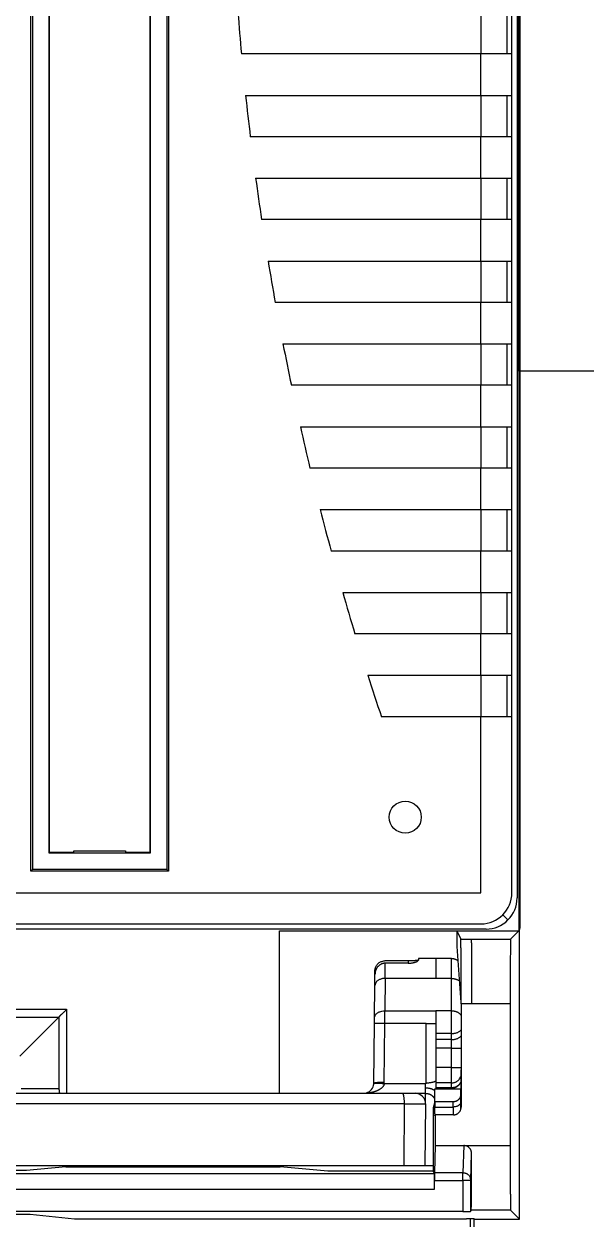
# Model space of a CAD drawing. Header units: inches. Extents: x -4 to 280, y -9 to 35.
# Drawn here: x 52.122 to 53.208, y 12.288 to 14.596 of the extents above; entities that cross this region are included whole.
import ezdxf

# ---------------------------------------------------------------- set-up
doc = ezdxf.new("R2010")
doc.units = ezdxf.units.IN
doc.header["$LTSCALE"] = 0.5
doc.header["$MEASUREMENT"] = 0
doc.set_wipeout_variables(frame=1)
doc.linetypes.add('DOT', pattern=[0.25, 0, -0.25])
for name, color, linetype in [('1', 7, 'Continuous'), ('204', 7, 'Continuous'), ('214', 7, 'Continuous'), ('IOBASE', 177, 'Continuous')]:
    doc.layers.add(name, color=color, linetype=linetype)

# ---------------------------------------------------------------- blocks, each defined once
blk = doc.blocks.new('UK END_STOP')
at = {"layer": '1', "color": 7}
for p, q in [((0, 1.0909), (0.3728, 1.0909)), ((0, -1.0909), (0, 1.0909)), ((0.3728, 1.0909), (0.3728, -1.0909)), ((0.3728, 0.4179), (0, 0.4179)), ((0.104, 0.2904), (0, 0.2631)), ((0.3728, 0.2904), (0.104, 0.2904)), ((0.0392, 0.1389), (0.0392, 0.2354)), ((0.3335, 0.2354), (0.3335, 0.1389)), ((0.0392, 0.155), (0, 0.155)), ((0.0392, 0.1389), (0.3335, 0.1389)), ((0.3335, 0.155), (0.3728, 0.155)), ((0.104, 0.1138), (0.2688, 0.1138)), ((0.104, -0.051), (0.104, 0.1138)), ((0.2688, 0.1138), (0.2688, -0.051)), ((0.2688, -0.051), (0.104, -0.051)), ((0.0392, -0.0922), (0, -0.0922)), ((0.3335, -0.0761), (0.0392, -0.0761)), ((0.0392, -0.1726), (0.0392, -0.0761)), ((0.3335, -0.0761), (0.3335, -0.1726)), ((0.3335, -0.0922), (0.3728, -0.0922)), ((0.3728, -0.2003), (0.2688, -0.2276)), ((0.2688, -0.2276), (0, -0.2276)), ((0.3728, -0.3551), (0, -0.3551)), ((0.3728, -1.0909), (0, -1.0909))]:
    blk.add_line(p, q, dxfattribs=at)
at = {"layer": '1', "color": 7, "linetype": 'DOT'}
blk.add_point((0, 0.7142), dxfattribs=at)
blk = doc.blocks.new('IC200CHS022')
at = {"layer": '204', "color": 40, "linetype": 'Continuous'}
for p, q in [((6.6196, 7.1448), (6.6196, 3.3244)), ((6.5996, 7.1248), (6.5996, 3.3444)), ((6.1971, 7.0374), (6.1971, 3.5024)), ((6.4971, 3.4424), (6.4971, 7.0374)), ((6.1163, 3.3444), (6.1163, 5.1387)), ((6.0963, 3.3244), (6.0963, 5.0763)), ((6.1971, 3.4899), (6.1971, 3.5024)), ((6.1971, 3.5024), (6.2071, 3.5024)), ((6.1971, 3.4774), (6.1971, 3.4899)), ((6.2071, 3.4899), (6.1971, 3.4899)), ((6.2071, 3.5024), (6.2071, 3.4774)), ((6.1971, 3.4774), (6.1971, 3.4424)), ((6.2071, 3.4774), (6.1971, 3.4774)), ((6.1971, 3.4424), (6.4971, 3.4424)), ((6.6196, 3.3244), (6.0963, 3.3244)), ((6.5996, 3.3444), (6.1163, 3.3444)), ((6.867, 2.7193), (6.832, 2.7193)), ((6.8853, 2.5328), (4.4765, 2.5328)), ((6.9014, 2.5353), (6.9003, 2.533)), ((6.9073, 2.4959), (6.9073, 2.5183))]:
    blk.add_line(p, q, dxfattribs=at)
at = {"layer": '204', "color": 150, "linetype": 'Continuous'}
for p, q in [((6.5985, 7.1237), (6.5985, 3.3455)), ((6.9959, 3.0803), (6.9959, 5.8476)), ((6.1173, 3.3455), (6.1173, 5.1334)), ((6.2346, 4.7774), (6.2346, 4.8024)), ((6.2346, 4.8024), (6.2596, 4.8024)), ((6.2596, 4.8024), (6.2596, 4.7774)), ((6.3346, 4.7774), (6.3346, 4.8024)), ((6.3346, 4.8024), (6.3596, 4.8024)), ((6.3596, 4.8024), (6.3596, 4.7774)), ((6.4346, 4.7774), (6.4346, 4.8024)), ((6.4346, 4.8024), (6.4596, 4.8024)), ((6.4596, 4.8024), (6.4596, 4.7774)), ((6.2596, 4.7774), (6.2346, 4.7774)), ((6.3596, 4.7774), (6.3346, 4.7774)), ((6.4596, 4.7774), (6.4346, 4.7774)), ((6.2346, 4.6774), (6.2346, 4.7024)), ((6.2346, 4.7024), (6.2596, 4.7024)), ((6.2596, 4.7024), (6.2596, 4.6774)), ((6.3346, 4.6774), (6.3346, 4.7024)), ((6.3346, 4.7024), (6.3596, 4.7024)), ((6.3596, 4.7024), (6.3596, 4.6774)), ((6.4346, 4.6774), (6.4346, 4.7024)), ((6.4346, 4.7024), (6.4596, 4.7024)), ((6.4596, 4.7024), (6.4596, 4.6774)), ((6.2596, 4.6774), (6.2346, 4.6774)), ((6.3596, 4.6774), (6.3346, 4.6774)), ((6.4596, 4.6774), (6.4346, 4.6774)), ((6.2346, 4.5774), (6.2346, 4.6024)), ((6.2346, 4.6024), (6.2596, 4.6024)), ((6.2596, 4.6024), (6.2596, 4.5774)), ((6.3346, 4.5774), (6.3346, 4.6024)), ((6.3346, 4.6024), (6.3596, 4.6024)), ((6.3596, 4.6024), (6.3596, 4.5774)), ((6.4346, 4.5774), (6.4346, 4.6024)), ((6.4346, 4.6024), (6.4596, 4.6024)), ((6.4596, 4.6024), (6.4596, 4.5774)), ((6.2596, 4.5774), (6.2346, 4.5774)), ((6.3596, 4.5774), (6.3346, 4.5774)), ((6.4596, 4.5774), (6.4346, 4.5774)), ((6.2346, 4.4774), (6.2346, 4.5024)), ((6.2346, 4.5024), (6.2596, 4.5024)), ((6.2596, 4.5024), (6.2596, 4.4774)), ((6.3346, 4.4774), (6.3346, 4.5024)), ((6.3346, 4.5024), (6.3596, 4.5024)), ((6.3596, 4.5024), (6.3596, 4.4774)), ((6.4346, 4.4774), (6.4346, 4.5024)), ((6.4346, 4.5024), (6.4596, 4.5024)), ((6.4596, 4.5024), (6.4596, 4.4774)), ((6.2596, 4.4774), (6.2346, 4.4774)), ((6.3596, 4.4774), (6.3346, 4.4774)), ((6.4596, 4.4774), (6.4346, 4.4774)), ((6.2346, 4.3774), (6.2346, 4.4024)), ((6.2346, 4.4024), (6.2596, 4.4024)), ((6.2596, 4.4024), (6.2596, 4.3774)), ((6.3346, 4.3774), (6.3346, 4.4024)), ((6.3346, 4.4024), (6.3596, 4.4024)), ((6.3596, 4.4024), (6.3596, 4.3774)), ((6.4346, 4.3774), (6.4346, 4.4024)), ((6.4346, 4.4024), (6.4596, 4.4024)), ((6.4596, 4.4024), (6.4596, 4.3774)), ((6.2596, 4.3774), (6.2346, 4.3774)), ((6.3596, 4.3774), (6.3346, 4.3774)), ((6.4596, 4.3774), (6.4346, 4.3774)), ((6.2346, 4.2774), (6.2346, 4.3024)), ((6.2346, 4.3024), (6.2596, 4.3024)), ((6.2596, 4.3024), (6.2596, 4.2774)), ((6.3346, 4.2774), (6.3346, 4.3024)), ((6.3346, 4.3024), (6.3596, 4.3024)), ((6.3596, 4.3024), (6.3596, 4.2774)), ((6.4346, 4.2774), (6.4346, 4.3024)), ((6.4346, 4.3024), (6.4596, 4.3024)), ((6.4596, 4.3024), (6.4596, 4.2774)), ((6.2596, 4.2774), (6.2346, 4.2774)), ((6.3596, 4.2774), (6.3346, 4.2774)), ((6.4596, 4.2774), (6.4346, 4.2774)), ((6.2346, 4.1774), (6.2346, 4.2024)), ((6.2346, 4.2024), (6.2596, 4.2024)), ((6.2596, 4.2024), (6.2596, 4.1774)), ((6.3346, 4.1774), (6.3346, 4.2024)), ((6.3346, 4.2024), (6.3596, 4.2024)), ((6.3596, 4.2024), (6.3596, 4.1774)), ((6.4346, 4.1774), (6.4346, 4.2024)), ((6.4346, 4.2024), (6.4596, 4.2024)), ((6.4596, 4.2024), (6.4596, 4.1774)), ((6.2596, 4.1774), (6.2346, 4.1774)), ((6.3596, 4.1774), (6.3346, 4.1774)), ((6.4596, 4.1774), (6.4346, 4.1774)), ((6.2346, 4.0774), (6.2346, 4.1024)), ((6.2346, 4.1024), (6.2596, 4.1024)), ((6.2596, 4.1024), (6.2596, 4.0774)), ((6.3346, 4.0774), (6.3346, 4.1024)), ((6.3346, 4.1024), (6.3596, 4.1024)), ((6.3596, 4.1024), (6.3596, 4.0774)), ((6.4346, 4.0774), (6.4346, 4.1024)), ((6.4346, 4.1024), (6.4596, 4.1024)), ((6.4596, 4.1024), (6.4596, 4.0774)), ((6.2596, 4.0774), (6.2346, 4.0774)), ((6.3596, 4.0774), (6.3346, 4.0774)), ((6.4596, 4.0774), (6.4346, 4.0774)), ((6.2346, 3.9774), (6.2346, 4.0024)), ((6.2346, 4.0024), (6.2596, 4.0024)), ((6.2596, 4.0024), (6.2596, 3.9774)), ((6.3346, 3.9774), (6.3346, 4.0024)), ((6.3346, 4.0024), (6.3596, 4.0024)), ((6.3596, 4.0024), (6.3596, 3.9774)), ((6.4346, 3.9774), (6.4346, 4.0024)), ((6.4346, 4.0024), (6.4596, 4.0024)), ((6.4596, 4.0024), (6.4596, 3.9774)), ((6.2596, 3.9774), (6.2346, 3.9774)), ((6.3596, 3.9774), (6.3346, 3.9774)), ((6.4596, 3.9774), (6.4346, 3.9774)), ((6.2346, 3.8774), (6.2346, 3.9024)), ((6.2346, 3.9024), (6.2596, 3.9024)), ((6.2596, 3.9024), (6.2596, 3.8774)), ((6.3346, 3.8774), (6.3346, 3.9024)), ((6.3346, 3.9024), (6.3596, 3.9024)), ((6.3596, 3.9024), (6.3596, 3.8774)), ((6.4346, 3.8774), (6.4346, 3.9024)), ((6.4346, 3.9024), (6.4596, 3.9024)), ((6.4596, 3.9024), (6.4596, 3.8774)), ((6.2596, 3.8774), (6.2346, 3.8774)), ((6.3596, 3.8774), (6.3346, 3.8774)), ((6.4596, 3.8774), (6.4346, 3.8774)), ((6.2346, 3.7774), (6.2346, 3.8024)), ((6.2346, 3.8024), (6.2596, 3.8024)), ((6.2596, 3.8024), (6.2596, 3.7774)), ((6.3346, 3.7774), (6.3346, 3.8024)), ((6.3346, 3.8024), (6.3596, 3.8024)), ((6.3596, 3.8024), (6.3596, 3.7774)), ((6.4346, 3.7774), (6.4346, 3.8024)), ((6.4346, 3.8024), (6.4596, 3.8024)), ((6.4596, 3.8024), (6.4596, 3.7774)), ((6.2596, 3.7774), (6.2346, 3.7774)), ((6.3596, 3.7774), (6.3346, 3.7774)), ((6.4596, 3.7774), (6.4346, 3.7774)), ((6.2346, 3.6774), (6.2346, 3.7024)), ((6.2346, 3.7024), (6.2596, 3.7024)), ((6.2596, 3.7024), (6.2596, 3.6774)), ((6.3346, 3.6774), (6.3346, 3.7024)), ((6.3346, 3.7024), (6.3596, 3.7024)), ((6.3596, 3.7024), (6.3596, 3.6774)), ((6.4346, 3.6774), (6.4346, 3.7024)), ((6.4346, 3.7024), (6.4596, 3.7024)), ((6.4596, 3.7024), (6.4596, 3.6774)), ((6.2596, 3.6774), (6.2346, 3.6774)), ((6.3596, 3.6774), (6.3346, 3.6774)), ((6.4596, 3.6774), (6.4346, 3.6774)), ((6.2346, 3.5774), (6.2346, 3.6024)), ((6.2346, 3.6024), (6.2596, 3.6024)), ((6.2596, 3.6024), (6.2596, 3.5774)), ((6.3346, 3.5774), (6.3346, 3.6024)), ((6.3346, 3.6024), (6.3596, 3.6024)), ((6.3596, 3.6024), (6.3596, 3.5774)), ((6.4346, 3.5774), (6.4346, 3.6024)), ((6.4346, 3.6024), (6.4596, 3.6024)), ((6.4596, 3.6024), (6.4596, 3.5774)), ((6.2596, 3.5774), (6.2346, 3.5774)), ((6.3596, 3.5774), (6.3346, 3.5774)), ((6.4596, 3.5774), (6.4346, 3.5774)), ((6.2346, 3.4774), (6.2346, 3.5024)), ((6.2346, 3.5024), (6.2596, 3.5024)), ((6.2596, 3.5024), (6.2596, 3.4774)), ((6.3346, 3.4774), (6.3346, 3.5024)), ((6.3346, 3.5024), (6.3596, 3.5024)), ((6.3596, 3.5024), (6.3596, 3.4774)), ((6.4346, 3.4774), (6.4346, 3.5024)), ((6.4346, 3.5024), (6.4596, 3.5024)), ((6.4596, 3.5024), (6.4596, 3.4774)), ((6.2596, 3.4774), (6.2346, 3.4774)), ((6.3596, 3.4774), (6.3346, 3.4774)), ((6.4596, 3.4774), (6.4346, 3.4774)), ((6.5985, 3.3455), (6.1173, 3.3455)), ((6.8935, 3.0744), (6.9935, 3.0744)), ((6.9935, 3.0744), (6.9775, 3.0585)), ((6.995, 3.0793), (6.9959, 3.0803)), ((6.9014, 3.0585), (6.9775, 3.0585)), ((6.9949, 2.5179), (6.9949, 3.0593)), ((6.7353, 3.0171), (6.7795, 3.0171)), ((6.7794, 3.0121), (6.7353, 3.0121)), ((6.7795, 3.0171), (6.7794, 3.0121)), ((6.7995, 3.0209), (6.7995, 3.0182)), ((6.8333, 3.0209), (6.7995, 3.0209)), ((6.7153, 2.9906), (6.7153, 2.9972)), ((6.8333, 2.9827), (6.7351, 2.9827)), ((6.9765, 2.9335), (6.902, 2.9335)), ((6.9765, 2.9335), (6.9765, 2.6602)), ((5.2422, 2.9231), (6.1196, 2.9231)), ((6.1196, 2.9231), (6.1196, 2.7609)), ((6.7345, 2.9202), (6.8333, 2.9202)), ((5.2571, 2.9081), (6.1047, 2.9081)), ((6.1047, 2.9081), (6.1047, 2.7693)), ((6.8143, 2.8959), (6.7344, 2.8959)), ((6.8143, 2.8959), (6.8333, 2.8959)), ((6.8143, 2.7802), (6.8143, 2.8959)), ((6.8333, 2.8959), (6.8333, 2.7864)), ((6.8131, 2.7609), (6.8133, 2.771)), ((6.8133, 2.771), (6.8133, 2.7792)), ((6.8333, 2.7864), (6.8333, 2.7692)), ((6.7931, 2.7609), (6.8133, 2.7609)), ((6.8131, 2.7407), (6.8133, 2.7609)), ((6.7721, 2.6209), (6.7723, 2.7407)), ((6.8131, 2.7407), (6.812, 2.6209)), ((6.882, 2.7343), (6.8814, 2.7325)), ((6.887, 2.6602), (6.8853, 2.6076)), ((6.887, 2.6602), (6.9765, 2.6602)), ((6.9003, 2.5927), (6.9019, 2.645)), ((6.7721, 2.6209), (4.5868, 2.6209)), ((6.042, 2.6116), (5.3198, 2.6116)), ((6.1178, 2.6192), (6.042, 2.6116)), ((6.1178, 2.6192), (6.5322, 2.6192)), ((6.6242, 2.6108), (6.5322, 2.6192)), ((6.812, 2.6209), (6.7721, 2.6209)), ((6.8279, 2.6208), (6.812, 2.6209)), ((6.8303, 2.6076), (6.8301, 2.5927)), ((6.8301, 2.5927), (6.8853, 2.5927)), ((6.8853, 2.6076), (6.8303, 2.6076)), ((6.8853, 2.5927), (6.8853, 2.6076)), ((6.8853, 2.5927), (6.8853, 2.5328)), ((6.9003, 2.5927), (6.8853, 2.5927)), ((6.9003, 2.533), (6.9003, 2.5927))]:
    blk.add_line(p, q, dxfattribs=at)
at = {"layer": '204', "color": 30, "linetype": 'Continuous'}
for p, q in [((6.9935, 5.8525), (6.9935, 3.0744)), ((6.1163, 3.3444), (6.1173, 3.3455)), ((6.5985, 3.3455), (6.5996, 3.3444)), ((6.5308, 2.7609), (6.5308, 3.0744)), ((6.1047, 2.9081), (6.0293, 2.8328)), ((6.8133, 2.7792), (6.7333, 2.7792)), ((6.1047, 2.7693), (6.032, 2.7693)), ((6.8312, 2.7692), (6.8305, 2.767)), ((6.8305, 2.767), (6.8305, 2.742)), ((6.8312, 2.7442), (6.8312, 2.7692)), ((6.8312, 2.7692), (6.8812, 2.7692)), ((6.8305, 2.742), (6.8279, 2.7328)), ((6.832, 2.7193), (6.8314, 2.7175)), ((6.832, 2.7193), (6.832, 2.6602)), ((6.832, 2.6602), (6.8303, 2.6076)), ((6.832, 2.6602), (6.887, 2.6602)), ((6.8301, 2.6061), (6.8279, 2.6106)), ((4.5317, 2.6061), (6.8301, 2.6061)), ((6.8301, 2.5927), (6.8301, 2.6061)), ((6.8302, 2.5758), (6.8301, 2.5927)), ((4.5316, 2.5758), (6.8302, 2.5758)), ((6.1349, 2.5186), (6.8921, 2.5186))]:
    blk.add_line(p, q, dxfattribs=at)
at = {"layer": '204', "color": 1, "linetype": 'Continuous'}
for p, q in [((6.5308, 3.0744), (6.8735, 3.0744)), ((6.8735, 3.0744), (6.8935, 3.0744)), ((6.8735, 3.0744), (6.8814, 3.0585)), ((6.8735, 3.0744), (6.8735, 3.0444)), ((6.8814, 3.0585), (6.9014, 3.0585)), ((6.8735, 3.0444), (6.8816, 2.9362)), ((6.7351, 2.9827), (6.7353, 3.0121)), ((6.8333, 3.0209), (6.8333, 2.9827)), ((6.8633, 3.0209), (6.8333, 3.0209)), ((6.8633, 2.9827), (6.8633, 3.0209)), ((6.7151, 2.969), (6.7153, 2.9906)), ((6.7351, 2.9827), (6.7345, 2.9202)), ((6.8633, 2.9827), (6.8333, 2.9827)), ((6.8633, 2.9202), (6.8633, 2.9827)), ((6.7145, 2.9065), (6.7151, 2.969)), ((6.8816, 2.9362), (6.8816, 2.9335)), ((6.902, 2.9335), (6.882, 2.9335)), ((6.882, 2.9335), (6.882, 2.7343)), ((6.7344, 2.8959), (6.7345, 2.9202)), ((6.8633, 2.9202), (6.8333, 2.9202)), ((6.8333, 2.9202), (6.8333, 2.8959)), ((6.8633, 2.8763), (6.8633, 2.9202)), ((6.7134, 2.7807), (6.7144, 2.8959)), ((6.7144, 2.8959), (6.7145, 2.9065)), ((6.7344, 2.8959), (6.7144, 2.8959)), ((6.7334, 2.7823), (6.7344, 2.8959)), ((6.8633, 2.8763), (6.8333, 2.8763)), ((6.8633, 2.8647), (6.8333, 2.8647)), ((6.8633, 2.8647), (6.8633, 2.8763)), ((6.8633, 2.8479), (6.8633, 2.8647)), ((6.8633, 2.8479), (6.8333, 2.8479)), ((6.8633, 2.8109), (6.8633, 2.8479)), ((6.8633, 2.8479), (6.8816, 2.8479)), ((6.8633, 2.8109), (6.8333, 2.8109)), ((6.8633, 2.781), (6.8633, 2.8109)), ((6.8633, 2.8109), (6.8816, 2.8109)), ((6.8816, 2.8062), (6.8812, 2.7848)), ((6.8633, 2.781), (6.8333, 2.781)), ((6.8633, 2.7715), (6.8333, 2.7715)), ((6.8333, 2.7709), (6.8633, 2.7709)), ((6.8633, 2.7715), (6.8633, 2.781)), ((6.8633, 2.7709), (6.8633, 2.7715)), ((6.8812, 2.7848), (6.8812, 2.7692)), ((4.5903, 2.7609), (6.7687, 2.7609)), ((6.7687, 2.7609), (6.7931, 2.7609)), ((6.8812, 2.7592), (6.8812, 2.7692)), ((6.7723, 2.7407), (4.5866, 2.7407))]:
    blk.add_line(p, q, dxfattribs=at)
at = {"layer": '204', "color": 6, "linetype": 'Continuous'}
for p, q in [((5.313, 2.5272), (6.0488, 2.5272)), ((6.0488, 2.5272), (6.1349, 2.5186)), ((6.9071, 2.5185), (6.9076, 2.5179)), ((6.9076, 2.5179), (6.9949, 2.5179)), ((6.9775, 2.5353), (6.9949, 2.5179))]:
    blk.add_line(p, q, dxfattribs=at)
at = {"layer": '204', "color": 3, "linetype": 'Continuous'}
blk.add_line((6.9001, 2.4959), (6.9001, 2.5186), dxfattribs=at)
at = {"layer": '204', "color": 40, "linetype": 'Continuous'}
for points in [[(6.1163, 3.3444), (6.1161, 3.3443, 0.00895), (6.1158, 3.344, 0.000605), (6.1153, 3.3436, 0.001198), (6.1147, 3.343, 0.002977), (6.1139, 3.3423, 0.003471), (6.113, 3.3415, 0.003825), (6.1121, 3.3406, 0.004342), (6.1111, 3.3395, 0.005363), (6.11, 3.3384, 0.005253), (6.1089, 3.3373, 0.004453), (6.1078, 3.336, 0.002519), (6.1067, 3.3347, -0.00099), (6.1055, 3.3334, -0.000867), (6.1044, 3.3321, 0.00246), (6.1033, 3.3309, -0.006303), (6.1019, 3.3294, -0.017399), (6.0995, 3.3272, -0.008734), (6.0963, 3.3244, -0.00418)], [(6.5996, 3.3444), (6.5997, 3.3443, 0.00955), (6.6, 3.344, 0.000733), (6.6004, 3.3435, 0.001247), (6.601, 3.3428, 0.002999), (6.6017, 3.3421, 0.003483), (6.6025, 3.3412, 0.003833), (6.6035, 3.3402, 0.004347), (6.6045, 3.3392, 0.005365), (6.6056, 3.3382, 0.005253), (6.6068, 3.3371, 0.004452), (6.608, 3.336, 0.002517), (6.6093, 3.3349, -0.000994), (6.6106, 3.3337, -0.000869), (6.6119, 3.3325, 0.002461), (6.6131, 3.3315, -0.006309), (6.6146, 3.33, -0.017412), (6.6168, 3.3277, -0.008741), (6.6196, 3.3244, -0.004183)]]:
    blk.add_lwpolyline(points, format="xyb", dxfattribs=at)
at = {"layer": '204', "color": 150, "linetype": 'Continuous'}
for points in [[(6.9949, 3.0593), (6.9949, 3.0614, -0.000209), (6.9949, 3.0633, -0.000226), (6.9949, 3.0652, -0.000237), (6.9949, 3.067, -0.000247), (6.9949, 3.0688, -0.000258), (6.9949, 3.0704, -0.000263), (6.9949, 3.0719, -0.000321), (6.9949, 3.0734, -0.000451), (6.9949, 3.0747, -0.000429), (6.9949, 3.0758, -0.000158), (6.9949, 3.0768, -0.000795), (6.995, 3.0777, -0.002865), (6.995, 3.0786, -0.003685), (6.995, 3.0793, -0.003713)], [(6.9014, 3.0585), (6.9014, 3.0583, -0.0468), (6.9015, 3.0576, -0.00728), (6.9015, 3.0566, -0.002704), (6.9015, 3.0552, -0.001341), (6.9015, 3.0534, -0.000766), (6.9016, 3.0512, -0.000485), (6.9016, 3.0487, -0.000312), (6.9016, 3.0458, -0.000194), (6.9016, 3.0426, -0.000143), (6.9017, 3.039, -0.000134), (6.9017, 3.0351, -0.000133), (6.9017, 3.0309, -0.000144), (6.9017, 3.0264, -0.000148), (6.9017, 3.0215, -0.000153), (6.9018, 3.0165, -0.000132), (6.9018, 3.0111, -0.000089), (6.9018, 3.0055, -0.00005), (6.9018, 2.9997, -0.000007), (6.9018, 2.9937, 0.000009), (6.9018, 2.9875, 0.000006), (6.9019, 2.9809, 0.000018), (6.9019, 2.9747, 0.000055), (6.9019, 2.9689, -0.000083), (6.9019, 2.9613, -0.000256), (6.9019, 2.9493, -0.000128), (6.902, 2.9335, -0.00006)], [(6.9775, 3.0585), (6.9775, 3.0583, 0.089737), (6.9774, 3.0576, 0.014542), (6.9774, 3.0566, 0.005422), (6.9773, 3.0552, 0.002691), (6.9773, 3.0534, 0.001538), (6.9772, 3.0512, 0.000973), (6.9772, 3.0487, 0.000626), (6.9772, 3.0458, 0.000388), (6.9771, 3.0426, 0.000287), (6.9771, 3.039, 0.000268), (6.977, 3.0351, 0.000266), (6.977, 3.0309, 0.000289), (6.9769, 3.0264, 0.000296), (6.9769, 3.0215, 0.000306), (6.9769, 3.0165, 0.000263), (6.9768, 3.0111, 0.000177), (6.9768, 3.0055, 0.000099), (6.9768, 2.9997, 0.000014), (6.9767, 2.9937, -0.000019), (6.9767, 2.9875, -0.000011), (6.9766, 2.9809, -0.000035), (6.9766, 2.9747, -0.000111), (6.9766, 2.9689, 0.000167), (6.9765, 2.9613, 0.000516), (6.9765, 2.9493, 0.000257), (6.9765, 2.9335, 0.00012)], [(6.7794, 3.0121), (6.7815, 3.0122, 0.009183), (6.7835, 3.0123, 0.010193), (6.7854, 3.0125, 0.010466), (6.7873, 3.0128, 0.009974), (6.789, 3.0131, 0.00978), (6.7907, 3.0135, 0.00952), (6.7923, 3.0139, 0.010512), (6.7937, 3.0144, 0.012827), (6.795, 3.0149, 0.011796), (6.7961, 3.0153, 0.005688), (6.7971, 3.0158, 0.018262), (6.798, 3.0164, 0.052153), (6.7988, 3.0172, 0.049294), (6.7995, 3.0182, 0.035972)], [(6.7795, 3.0171), (6.7815, 3.0172, 0.002251), (6.7835, 3.0172, 0.00243), (6.7854, 3.0172, 0.002558), (6.7872, 3.0173, 0.002664), (6.789, 3.0174, 0.00278), (6.7906, 3.0175, 0.002837), (6.7921, 3.0176, 0.003467), (6.7936, 3.0177, 0.004869), (6.7949, 3.0178, 0.004626), (6.796, 3.018, 0.001695), (6.797, 3.0181, 0.008555), (6.7979, 3.0183, 0.030438), (6.7987, 3.0186, 0.036931), (6.7995, 3.019, 0.033742)], [(6.1047, 2.9081), (6.1049, 2.9083, 0.00324), (6.1052, 2.9086, 0.002239), (6.1055, 2.9091, 0.000456), (6.106, 2.9096, -0.001515), (6.1066, 2.9102, -0.002303), (6.1072, 2.9109, -0.002862), (6.1079, 2.9116, -0.003289), (6.1086, 2.9124, -0.003904), (6.1094, 2.9132, -0.004526), (6.1103, 2.914, -0.005589), (6.1112, 2.9148, -0.004584), (6.1121, 2.9156, -0.001114), (6.1131, 2.9165, -0.000736), (6.114, 2.9173, -0.003552), (6.1149, 2.9181, 0.005421), (6.116, 2.9191, 0.017158), (6.1176, 2.9208, 0.008576), (6.1196, 2.9231, 0.004018)], [(6.8143, 2.7802), (6.8142, 2.7802, 0.001417), (6.8141, 2.7801, 0.001445), (6.8141, 2.78, 0.001416), (6.814, 2.78, 0.001314), (6.8139, 2.7799, 0.001202), (6.8139, 2.7798, 0.001076), (6.8138, 2.7798, 0.001074), (6.8137, 2.7797, 0.001107), (6.8137, 2.7796, 0.000835), (6.8136, 2.7796, 0.000422), (6.8136, 2.7795, 0.000916), (6.8135, 2.7794, 0.001222), (6.8134, 2.7793, 0.000575), (6.8133, 2.7792, 0.000323)], [(6.8305, 2.766), (6.8295, 2.7667, 0.023664), (6.8284, 2.7674, 0.019845), (6.8272, 2.7681, 0.018656), (6.8258, 2.7687, 0.01937), (6.8243, 2.7692, 0.014095), (6.8229, 2.7697, 0.006339), (6.8215, 2.7701, 0.016187), (6.8197, 2.7704, 0.024376), (6.8169, 2.7707, 0.012065), (6.8133, 2.771, 0.006523)], [(6.8333, 2.7864), (6.8332, 2.7857, -0.069839), (6.833, 2.785, -0.075349), (6.8325, 2.7844, -0.065541), (6.8319, 2.7839, -0.048287), (6.8311, 2.7834, -0.033748), (6.8302, 2.783, -0.023738), (6.8291, 2.7826, -0.018606), (6.8278, 2.7823, -0.014987), (6.8264, 2.7819, -0.009331), (6.825, 2.7817, -0.004726), (6.8236, 2.7814, -0.007491), (6.8217, 2.7811, -0.006958), (6.8185, 2.7807, -0.002757), (6.8143, 2.7802, -0.00155)], [(6.1047, 2.7693), (6.1047, 2.7693, -0.072985), (6.1047, 2.7692, -0.020459), (6.1047, 2.7691, -0.007158), (6.1048, 2.7689, -0.002163), (6.1048, 2.7687, -0.000036), (6.1048, 2.7685, 0.002029), (6.1048, 2.7684, 0.003895), (6.1048, 2.7682, 0.005586), (6.1048, 2.7681, 0.005025), (6.1048, 2.768, -0.002299), (6.1048, 2.7679, -0.004016), (6.1049, 2.7677, -0.002471), (6.1049, 2.7676, -0.001092), (6.1049, 2.7674, 0.000581), (6.1049, 2.7673, 0.001288), (6.1049, 2.7672, 0.00111), (6.1049, 2.767, 0.000934), (6.105, 2.7669, 0.000706), (6.105, 2.7667, 0.000485), (6.105, 2.7666, 0.000221), (6.105, 2.7665, -0.000053), (6.105, 2.7663, -0.000391), (6.105, 2.7662, -0.000468), (6.105, 2.7661, -0.00034), (6.1051, 2.7659, -0.000088), (6.1051, 2.7658, 0.000352), (6.1051, 2.7656, 0.000522), (6.1051, 2.7655, 0.000445), (6.1051, 2.7654, 0.000331), (6.1051, 2.7652, 0.000149), (6.1052, 2.7651, 0.000014), (6.1052, 2.7649, -0.000103), (6.1052, 2.7648, -0.000118), (6.1052, 2.7647, -0.00004), (6.1052, 2.7645, 0.000026), (6.1052, 2.7644, 0.000096), (6.1053, 2.7642, 0.000131), (6.1053, 2.7641, 0.00014), (6.1053, 2.764, 0.000122), (6.1053, 2.7638, 0.000074), (6.1053, 2.7637, 0.000035), (6.1054, 2.7635, -0.000003), (6.1054, 2.7634, -0.000019), (6.1054, 2.7632, -0.000015), (6.1054, 2.7631, -0.00001), (6.1054, 2.7629, -0.000001), (6.1054, 2.7628, 0.000007), (6.1055, 2.7627, 0.000015), (6.1055, 2.7625, 0.00002), (6.1055, 2.7624, 0.00002), (6.1055, 2.7622, 0), (6.1055, 2.7621, -0.000045), (6.1055, 2.7619, -0.000042), (6.1056, 2.7618, -0.000002), (6.1056, 2.7617, -0.000102), (6.1056, 2.7615, -0.000208), (6.1056, 2.7612, -0.000104), (6.1057, 2.7609, -0.000053)], [(6.8133, 2.7609), (6.8145, 2.7608, -0.01205), (6.8156, 2.7607, -0.012716), (6.8168, 2.7605, -0.013022), (6.8179, 2.7603, -0.012923), (6.819, 2.76, -0.012942), (6.82, 2.7596, -0.012935), (6.821, 2.7593, -0.013112), (6.822, 2.7588, -0.013357), (6.823, 2.7583, -0.013113), (6.8239, 2.7578, -0.012376), (6.8247, 2.7572, -0.013578), (6.8256, 2.7566, -0.016062), (6.8263, 2.756, -0.012612), (6.8271, 2.7553, -0.005094), (6.8277, 2.7547, -0.017463), (6.8284, 2.7539, -0.029743), (6.8294, 2.7525, -0.014906), (6.8305, 2.7507, -0.008031)], [(6.8806, 2.755), (6.8802, 2.7539, -0.020872), (6.8797, 2.7528, -0.021401), (6.8792, 2.7517, -0.021205), (6.8785, 2.7507, -0.02069), (6.8778, 2.7497, -0.019697), (6.877, 2.7488, -0.018144), (6.8761, 2.748, -0.019675), (6.8752, 2.7472, -0.023428), (6.8741, 2.7465, -0.017857), (6.8731, 2.7459, -0.005703), (6.8722, 2.7454, -0.025565), (6.8709, 2.745, -0.047049), (6.8689, 2.7446, -0.023202), (6.8662, 2.7442, -0.011936)], [(6.8812, 2.7592), (6.8812, 2.7589, -0.004516), (6.8812, 2.7587, -0.004537), (6.8811, 2.7584, -0.004575), (6.8811, 2.7581, -0.004608), (6.8811, 2.7579, -0.004453), (6.8811, 2.7576, -0.004148), (6.881, 2.7573, -0.004526), (6.881, 2.7571, -0.005313), (6.881, 2.7568, -0.004051), (6.8809, 2.7565, -0.001479), (6.8809, 2.7563, -0.005576), (6.8808, 2.756, -0.00946), (6.8807, 2.7556, -0.004642), (6.8806, 2.755, -0.002476)], [(6.8813, 2.7443), (6.8813, 2.7457, 0.000086), (6.8813, 2.7471, 0.000094), (6.8813, 2.7483, 0.000103), (6.8813, 2.7496, 0.000113), (6.8813, 2.7507, 0.000126), (6.8813, 2.7518, 0.00014), (6.8813, 2.7528, 0.000161), (6.8813, 2.7538, 0.00019), (6.8813, 2.7547, 0.000219), (6.8812, 2.7555, 0.000244), (6.8812, 2.7562, 0.000325), (6.8812, 2.7568, 0.000493), (6.8812, 2.7574, 0.000506), (6.8812, 2.7579, 0.000208), (6.8812, 2.7583, 0.001015), (6.8812, 2.7587, 0.004015), (6.8812, 2.759, 0.006352), (6.8812, 2.7592, 0.008344)], [(6.8312, 2.7442), (6.8312, 2.7442), (6.8312, 2.7441, -0.013155), (6.8312, 2.7439, -0.003719), (6.8312, 2.7436, -0.001808), (6.8312, 2.7433, -0.00102), (6.8312, 2.7428, -0.00065), (6.8312, 2.7423, -0.000526), (6.8312, 2.7417, -0.000476), (6.8312, 2.741, -0.000275), (6.8312, 2.7403, -0.000069), (6.8312, 2.7397, -0.00033), (6.8312, 2.7386, -0.000438), (6.8313, 2.7369, -0.000169), (6.8313, 2.7344, -0.000079)], [(6.8662, 2.7442), (6.864, 2.7442, -0.000001), (6.8618, 2.7442, -0.000001), (6.8596, 2.7442, -0.000001), (6.8574, 2.7442, -0.000001), (6.8552, 2.7442, -0.000001), (6.853, 2.7442, -0.000001), (6.8509, 2.7442, -0.000001), (6.8487, 2.7442, -0.000001), (6.8464, 2.7442, -0.000001), (6.8443, 2.7442, 0), (6.8424, 2.7442, -0.000001), (6.8399, 2.7442, -0.000002), (6.8361, 2.7442, -0.000001), (6.8312, 2.7442, 0)], [(6.8313, 2.7344), (6.8334, 2.7344, -0.000001), (6.8356, 2.7344, -0.000001), (6.8378, 2.7344, -0.000001), (6.84, 2.7344, -0.000001), (6.8422, 2.7344, -0.000001), (6.8444, 2.7344, -0.000001), (6.8465, 2.7344, -0.000001), (6.8488, 2.7344, -0.000001), (6.851, 2.7344, -0.000001), (6.8531, 2.7344, 0), (6.8551, 2.7344, -0.000001), (6.8575, 2.7344, -0.000001), (6.8613, 2.7344, -0.000001), (6.8663, 2.7344, 0)], [(6.8663, 2.7344), (6.8663, 2.7353, 0.000124), (6.8663, 2.7362, 0.000135), (6.8663, 2.737, 0.000148), (6.8663, 2.7378, 0.000163), (6.8663, 2.7385, 0.000182), (6.8663, 2.7393, 0.000203), (6.8663, 2.7399, 0.000234), (6.8663, 2.7405, 0.000275), (6.8663, 2.7411, 0.000316), (6.8663, 2.7417, 0.000352), (6.8662, 2.7421, 0.000466), (6.8662, 2.7426, 0.000694), (6.8662, 2.743, 0.000702), (6.8662, 2.7433, 0.000292), (6.8662, 2.7436, 0.001368), (6.8662, 2.7438, 0.005057), (6.8662, 2.744, 0.006993), (6.8662, 2.7442, 0.007825)], [(6.8813, 2.7443), (6.8812, 2.7431, -0.052045), (6.8809, 2.7419, -0.043723), (6.8803, 2.7407, -0.041725), (6.8794, 2.7395, -0.047164), (6.8782, 2.7383, -0.034621), (6.8769, 2.7373, -0.016389), (6.8756, 2.7364, -0.037724), (6.8736, 2.7357, -0.054102), (6.8705, 2.735, -0.026155), (6.8663, 2.7344, -0.013489)], [(6.8663, 2.7344), (6.8663, 2.7333, 0.000042), (6.8663, 2.7323, 0.000045), (6.8663, 2.7313, 0.000047), (6.8663, 2.7303, 0.00005), (6.8663, 2.7293, 0.000053), (6.8663, 2.7284, 0.000055), (6.8663, 2.7275, 0.00006), (6.8663, 2.7267, 0.000066), (6.8663, 2.7259, 0.000069), (6.8663, 2.7251, 0.00007), (6.8664, 2.7243, 0.000084), (6.8664, 2.7236, 0.000112), (6.8664, 2.7229, 0.000097), (6.8664, 2.7223, 0.000037), (6.8664, 2.7217, 0.000156), (6.8664, 2.7211, 0.000347), (6.8664, 2.7203, 0.000221), (6.8664, 2.7193, 0.000134)], [(6.867, 2.7193), (6.8685, 2.7194, 0.023907), (6.8699, 2.7196, 0.025289), (6.8714, 2.72, 0.025493), (6.8727, 2.7205, 0.024955), (6.8741, 2.7211, 0.023907), (6.8753, 2.7219, 0.022112), (6.8764, 2.7227, 0.023914), (6.8775, 2.7237, 0.028381), (6.8785, 2.7248, 0.021642), (6.8794, 2.7259, 0.00693), (6.8801, 2.727, 0.030685), (6.8808, 2.7285, 0.056083), (6.8814, 2.731, 0.027078), (6.882, 2.7343, 0.013691)], [(6.8811, 2.7294), (6.8812, 2.7296, 0.004433), (6.8812, 2.7299, 0.004168), (6.8813, 2.7302, 0.004554), (6.8813, 2.7304, 0.005319), (6.8813, 2.7307, 0.00409), (6.8814, 2.7309, 0.00156), (6.8814, 2.7312, 0.005589), (6.8814, 2.7315, 0.009497), (6.8814, 2.7319, 0.004728), (6.8814, 2.7325, 0.002549)], [(6.8814, 2.7325), (6.8814, 2.7325), (6.8814, 2.7326, -0.01942), (6.8814, 2.7327, -0.005295), (6.8814, 2.7329, -0.002508), (6.8814, 2.7332, -0.001436), (6.8814, 2.7335, -0.000946), (6.8814, 2.7339, -0.000673), (6.8814, 2.7344, -0.000518), (6.8814, 2.7349, -0.000391), (6.8814, 2.7355, -0.0003), (6.8814, 2.7361, -0.000272), (6.8814, 2.7368, -0.000264), (6.8814, 2.7376, -0.000168), (6.8813, 2.7384, -0.000054), (6.8813, 2.7391, -0.000199), (6.8813, 2.7402, -0.000273), (6.8813, 2.7419, -0.000113), (6.8813, 2.7443, -0.000055)], [(6.9019, 2.645), (6.9019, 2.6465, 0.024326), (6.9017, 2.648, 0.025641), (6.9013, 2.6494, 0.025755), (6.9008, 2.6508, 0.025164), (6.9002, 2.6521, 0.024055), (6.8995, 2.6534, 0.022201), (6.8986, 2.6545, 0.024004), (6.8976, 2.6556, 0.028518), (6.8965, 2.6566, 0.021685), (6.8954, 2.6575, 0.006828), (6.8943, 2.6583, 0.030851), (6.8928, 2.659, 0.05641), (6.8903, 2.6596, 0.027129), (6.887, 2.6602, 0.013674)], [(6.9765, 2.6602), (6.9765, 2.6532, 0.000279), (6.9765, 2.6462, 0.000311), (6.9765, 2.6393, 0.000291), (6.9765, 2.6325, 0.000212), (6.9766, 2.6258, 0.000155), (6.9766, 2.6191, 0.000105), (6.9766, 2.6126, 0.00005), (6.9767, 2.6063, -0.000026), (6.9767, 2.6001, -0.00005), (6.9768, 2.5941, -0.000021), (6.9768, 2.5883, 0.000024), (6.9768, 2.5827, 0.000101), (6.9769, 2.5773, 0.000174), (6.9769, 2.5722, 0.000262), (6.9769, 2.5674, 0.000308), (6.977, 2.5629, 0.000302), (6.977, 2.5587, 0.000287), (6.9771, 2.5548, 0.00024), (6.9771, 2.5512, 0.000273), (6.9772, 2.548, 0.000412), (6.9772, 2.5451, 0.000372), (6.9772, 2.5426, 0.000001), (6.9773, 2.5405, 0.00104), (6.9773, 2.5386, 0.004537), (6.9774, 2.5369, 0.006035), (6.9775, 2.5353, 0.006254)], [(6.9014, 2.5353), (6.9014, 2.5355, 0.048823), (6.9015, 2.536, 0.007777), (6.9015, 2.5369, 0.002913), (6.9015, 2.5381, 0.001464), (6.9015, 2.5397, 0.000847), (6.9016, 2.5415, 0.000544), (6.9016, 2.5437, 0.000358), (6.9016, 2.5461, 0.000233), (6.9016, 2.5489, 0.000164), (6.9016, 2.552, 0.000127), (6.9017, 2.5553, 0.000116), (6.9017, 2.559, 0.000127), (6.9017, 2.5629, 0.000133), (6.9017, 2.567, 0.000142), (6.9017, 2.5714, 0.000137), (6.9018, 2.5761, 0.000124), (6.9018, 2.5809, 0.000097), (6.9018, 2.586, 0.000056), (6.9018, 2.5912, 0.000028), (6.9018, 2.5967, 0.000001), (6.9018, 2.6025, -0.000019), (6.9019, 2.6081, -0.000047), (6.9019, 2.6132, -0.000006), (6.9019, 2.62, 0.000085), (6.9019, 2.6307, 0.000045), (6.9019, 2.645, 0.000018)], [(6.1182, 2.6209), (6.1182, 2.6207, -0.00305), (6.1182, 2.6205, -0.003372), (6.1182, 2.6204, -0.003856), (6.1181, 2.6202, -0.004537), (6.1181, 2.62, -0.005151), (6.1181, 2.6199, -0.005591), (6.1181, 2.6198, -0.007362), (6.118, 2.6197, -0.011001), (6.118, 2.6196, -0.010674), (6.118, 2.6195, -0.003935), (6.118, 2.6194, -0.020256), (6.1179, 2.6193, -0.062982), (6.1179, 2.6193, -0.054484), (6.1178, 2.6192, -0.036816)], [(6.5322, 2.6192), (6.5322, 2.6192, -0.087105), (6.5321, 2.6192, -0.078689), (6.5321, 2.6193, -0.059795), (6.5321, 2.6193, -0.042586), (6.532, 2.6194, -0.028611), (6.532, 2.6194, -0.019611), (6.5319, 2.6195, -0.01591), (6.5319, 2.6196, -0.013687), (6.5319, 2.6197, -0.007961), (6.5318, 2.6199, -0.002816), (6.5318, 2.62, -0.008083), (6.5317, 2.6202, -0.009128), (6.5317, 2.6205, -0.003392), (6.5316, 2.6209, -0.001647)], [(6.8853, 2.6076), (6.8871, 2.6075, -0.034362), (6.8889, 2.6072, -0.030068), (6.8908, 2.6066, -0.030781), (6.8926, 2.6057, -0.038633), (6.8943, 2.6045, -0.03238), (6.8959, 2.6033, -0.016652), (6.8972, 2.6019, -0.041306), (6.8984, 2.6, -0.069979), (6.8994, 2.5969, -0.037723), (6.9003, 2.5927, -0.020103)], [(6.8853, 2.5328), (6.8868, 2.5328, 0.000208), (6.8883, 2.5328, 0.000225), (6.8897, 2.5328, 0.000236), (6.891, 2.5329, 0.000247), (6.8924, 2.5329, 0.000258), (6.8936, 2.5329, 0.000264), (6.8947, 2.5329, 0.000323), (6.8958, 2.5329, 0.000456), (6.8968, 2.5329, 0.000434), (6.8977, 2.5329, 0.000158), (6.8984, 2.5329, 0.000808), (6.8991, 2.5329, 0.002941), (6.8997, 2.5329, 0.003839), (6.9003, 2.533, 0.003925)], [(6.9071, 2.5185), (6.907, 2.5185, 0.057698), (6.9067, 2.5185, 0.008763), (6.9064, 2.5186, 0.00325), (6.9058, 2.5186, 0.001716), (6.9052, 2.5186, 0.001037), (6.9044, 2.5186, 0.000693), (6.9036, 2.5186, 0.000573), (6.9026, 2.5186, 0.000531), (6.9015, 2.5186, 0.000328), (6.9004, 2.5186, 0.000096), (6.8993, 2.5186, 0.000395), (6.8978, 2.5186, 0.000582), (6.8954, 2.5186, 0.000249), (6.8921, 2.5186, 0.000122)]]:
    blk.add_lwpolyline(points, format="xyb", dxfattribs=at)
at = {"layer": '204', "color": 1, "linetype": 'Continuous'}
for points in [[(6.882, 2.9335), (6.882, 2.9406, 0.000138), (6.8819, 2.9475, 0.000154), (6.8819, 2.9545, 0.000144), (6.8819, 2.9613, 0.000105), (6.8819, 2.968, 0.000077), (6.8819, 2.9747, 0.000052), (6.8819, 2.9811, 0.000025), (6.8818, 2.9875, -0.000013), (6.8818, 2.9937, -0.000025), (6.8818, 2.9997, -0.000011), (6.8818, 3.0055, 0.000012), (6.8818, 3.0111, 0.00005), (6.8818, 3.0164, 0.000087), (6.8817, 3.0215, 0.000131), (6.8817, 3.0264, 0.000154), (6.8817, 3.0309, 0.000151), (6.8817, 3.0351, 0.000144), (6.8817, 3.039, 0.00012), (6.8816, 3.0426, 0.000136), (6.8816, 3.0458, 0.000205), (6.8816, 3.0487, 0.000186), (6.8816, 3.0512, 0.000002), (6.8815, 3.0533, 0.000517), (6.8815, 3.0552, 0.002255), (6.8815, 3.0569, 0.003002), (6.8814, 3.0585, 0.003119)], [(6.7153, 2.9972), (6.7154, 2.9994, -0.033722), (6.7158, 3.0017, -0.027074), (6.7165, 3.004, -0.028285), (6.7176, 3.0063, -0.037959), (6.719, 3.0086, -0.030658), (6.7206, 3.0107, -0.01326), (6.7223, 3.0125, -0.042519), (6.7249, 3.0142, -0.075719), (6.7293, 3.0157, -0.038704), (6.7353, 3.0171, -0.019418)], [(6.7353, 3.0121), (6.7336, 3.0121, 0.021538), (6.7319, 3.0118, 0.022838), (6.7303, 3.0115, 0.022823), (6.7288, 3.0109, 0.02171), (6.7273, 3.0103, 0.020968), (6.7259, 3.0095, 0.02028), (6.7245, 3.0087, 0.019919), (6.7232, 3.0077, 0.019758), (6.722, 3.0066, 0.018965), (6.7209, 3.0055, 0.017598), (6.7199, 3.0042, 0.019116), (6.7189, 3.0029, 0.022415), (6.7181, 3.0015, 0.017008), (6.7174, 3.0001, 0.005922), (6.7168, 2.9988, 0.023375), (6.7162, 2.9971, 0.040197), (6.7157, 2.9943, 0.019249), (6.7153, 2.9906, 0.00994)], [(6.8756, 3.0167), (6.8746, 3.0174, 0.014146), (6.8736, 3.018, 0.013618), (6.8726, 3.0186, 0.014664), (6.8716, 3.0191, 0.016787), (6.8705, 3.0195, 0.013249), (6.8695, 3.0199, 0.005834), (6.8686, 3.0202, 0.017265), (6.8674, 3.0205, 0.028846), (6.8656, 3.0207, 0.01482), (6.8633, 3.0209, 0.008155)], [(6.7351, 2.9827), (6.7326, 2.9826, 0.024023), (6.7302, 2.9823, 0.021379), (6.7277, 2.9817, 0.022575), (6.7253, 2.9809, 0.029818), (6.723, 2.9799, 0.026999), (6.721, 2.9787, 0.014671), (6.7192, 2.9775, 0.038797), (6.7177, 2.9757, 0.077953), (6.7163, 2.9728, 0.04867), (6.7151, 2.969, 0.027352)], [(6.8633, 2.9827), (6.8646, 2.9826, -0.012692), (6.8659, 2.9825, -0.010848), (6.8672, 2.9824, -0.011886), (6.8686, 2.9822, -0.015438), (6.87, 2.9818, -0.012085), (6.8713, 2.9815, -0.003971), (6.8725, 2.9811, -0.018041), (6.8739, 2.9805, -0.034159), (6.876, 2.9794, -0.017883), (6.8785, 2.9778, -0.00949)], [(6.7145, 2.9065), (6.7147, 2.9082, -0.049602), (6.7152, 2.9099, -0.042012), (6.7159, 2.9116, -0.040577), (6.7171, 2.9132, -0.046571), (6.7187, 2.9148, -0.034764), (6.7204, 2.9162, -0.016594), (6.7222, 2.9174, -0.038554), (6.7248, 2.9185, -0.056123), (6.7289, 2.9194, -0.027331), (6.7345, 2.9202, -0.014119)], [(6.8633, 2.9202), (6.865, 2.9201, -0.017315), (6.8668, 2.92, -0.014895), (6.8686, 2.9197, -0.016106), (6.8704, 2.9193, -0.021143), (6.8722, 2.9187, -0.017401), (6.8739, 2.9181, -0.00699), (6.8755, 2.9174, -0.025647), (6.8771, 2.9163, -0.050513), (6.8792, 2.9144, -0.02861), (6.8816, 2.9118, -0.015629)], [(6.8633, 2.8763), (6.865, 2.8763, 0.01399), (6.8668, 2.8765, 0.012068), (6.8686, 2.8767, 0.013117), (6.8704, 2.877, 0.017387), (6.8722, 2.8775, 0.014532), (6.8739, 2.878, 0.005901), (6.8755, 2.8786, 0.02191), (6.8771, 2.8794, 0.045409), (6.8792, 2.8809, 0.02742), (6.8816, 2.8831, 0.015515)], [(6.8633, 2.8647), (6.865, 2.8648, 0.01399), (6.8668, 2.8649, 0.012068), (6.8686, 2.8651, 0.013118), (6.8704, 2.8655, 0.017387), (6.8722, 2.8659, 0.014533), (6.8739, 2.8665, 0.005901), (6.8755, 2.867, 0.021911), (6.8771, 2.8679, 0.045411), (6.8792, 2.8694, 0.02742), (6.8816, 2.8715, 0.015515)], [(6.7333, 2.7792), (6.7331, 2.7783, -0.02101), (6.7328, 2.7774, -0.021106), (6.7324, 2.7765, -0.020147), (6.732, 2.7757, -0.018444), (6.7315, 2.7748, -0.017084), (6.7309, 2.774, -0.015904), (6.7303, 2.7732, -0.014815), (6.7296, 2.7724, -0.013774), (6.7289, 2.7717, -0.012916), (6.7281, 2.771, -0.012183), (6.7273, 2.7703, -0.011478), (6.7264, 2.7696, -0.01074), (6.7255, 2.7689, -0.009981), (6.7245, 2.7683, -0.009053), (6.7235, 2.7677, -0.008423), (6.7225, 2.7672, -0.008002), (6.7215, 2.7667, -0.00759), (6.7204, 2.7661, -0.00714), (6.7193, 2.7657, -0.006763), (6.7182, 2.7652, -0.006408), (6.7171, 2.7648, -0.006105), (6.7159, 2.7644, -0.005801), (6.7147, 2.764, -0.005576), (6.7136, 2.7636, -0.005381), (6.7124, 2.7633, -0.005207), (6.7111, 2.763, -0.005033), (6.7099, 2.7627, -0.004895), (6.7087, 2.7624, -0.00479), (6.7074, 2.7622, -0.004617), (6.7062, 2.762, -0.004282), (6.7049, 2.7618, -0.00442), (6.7037, 2.7616, -0.005346), (6.7025, 2.7614, -0.004474), (6.7013, 2.7613, -0.001004), (6.7003, 2.7612, -0.008098), (6.6995, 2.7612, -0.047155), (6.6991, 2.7614, -0.191022), (6.6991, 2.7617, -0.262374)], [(6.7133, 2.7792), (6.7134, 2.7793, 0.001654), (6.7134, 2.7794, 0.001531), (6.7134, 2.7796, 0.001678), (6.7134, 2.7797, 0.001988), (6.7134, 2.7798, 0.001517), (6.7134, 2.78, 0.000544), (6.7134, 2.7801, 0.002112), (6.7134, 2.7802, 0.003616), (6.7134, 2.7804, 0.001781), (6.7134, 2.7807, 0.00095)], [(6.7333, 2.7792), (6.7309, 2.7794, 0.003009), (6.7284, 2.7795, 0.002722), (6.726, 2.7797, 0.002965), (6.7236, 2.7798, 0.004145), (6.7213, 2.7799, 0.004143), (6.7192, 2.7799, 0.00245), (6.7175, 2.7799, 0.00722), (6.7159, 2.7798, 0.022575), (6.7146, 2.7795, 0.031394), (6.7133, 2.7792, 0.034381)], [(6.7134, 2.7807), (6.7136, 2.7809, -0.284759), (6.714, 2.7812, -0.064448), (6.7148, 2.7814, -0.027561), (6.716, 2.7816, -0.017748), (6.7176, 2.7818, -0.008741), (6.7193, 2.7819, -0.003498), (6.7211, 2.7821, -0.007104), (6.7236, 2.7822, -0.00829), (6.7278, 2.7823, -0.003621), (6.7334, 2.7823, -0.001817)], [(6.7333, 2.7792), (6.7333, 2.7794, 0.001208), (6.7333, 2.7796, 0.001199), (6.7333, 2.7798, 0.001208), (6.7333, 2.78, 0.001233), (6.7333, 2.7801, 0.001198), (6.7334, 2.7803, 0.001118), (6.7334, 2.7805, 0.001234), (6.7334, 2.7807, 0.001471), (6.7334, 2.7809, 0.001116), (6.7334, 2.7811, 0.000383), (6.7334, 2.7813, 0.001574), (6.7334, 2.7815, 0.002709), (6.7334, 2.7819, 0.001325), (6.7334, 2.7823, 0.000702)], [(6.8633, 2.781), (6.865, 2.7811, 0.024014), (6.8667, 2.7813, 0.020469), (6.8684, 2.7817, 0.021852), (6.8702, 2.7823, 0.027919), (6.872, 2.7831, 0.021923), (6.8736, 2.7839, 0.008357), (6.8751, 2.7848, 0.03067), (6.8767, 2.7863, 0.05391), (6.8788, 2.7888, 0.026896), (6.8813, 2.7924, 0.013838)], [(6.8812, 2.7825), (6.8802, 2.7809, -0.024137), (6.8792, 2.7793, -0.022724), (6.8779, 2.7779, -0.023881), (6.8766, 2.7765, -0.027954), (6.875, 2.7753, -0.022701), (6.8735, 2.7743, -0.010897), (6.872, 2.7734, -0.028778), (6.8701, 2.7727, -0.047869), (6.8671, 2.772, -0.025192), (6.8633, 2.7715, -0.013823)], [(6.8633, 2.7709), (6.8641, 2.7709, 0.011063), (6.8649, 2.771, 0.010556), (6.8658, 2.7711, 0.01042), (6.8666, 2.7712, 0.010811), (6.8675, 2.7714, 0.010995), (6.8684, 2.7716, 0.011114), (6.8692, 2.7718, 0.011207), (6.8701, 2.7721, 0.011396), (6.871, 2.7725, 0.011462), (6.8718, 2.7728, 0.01152), (6.8726, 2.7733, 0.011687), (6.8735, 2.7737, 0.012019), (6.8743, 2.7742, 0.011746), (6.8751, 2.7748, 0.011069), (6.8758, 2.7754, 0.012191), (6.8766, 2.776, 0.014481), (6.8773, 2.7767, 0.011134), (6.8779, 2.7773, 0.004167), (6.8785, 2.778, 0.015431), (6.8792, 2.7788, 0.026465), (6.8801, 2.7802, 0.01313), (6.8812, 2.782, 0.006981)], [(6.7723, 2.7407), (6.7723, 2.7432, 0.006373), (6.7722, 2.7456, 0.005733), (6.7721, 2.7481, 0.006208), (6.7719, 2.7506, 0.008635), (6.7716, 2.7529, 0.008572), (6.7713, 2.755, 0.005066), (6.7709, 2.7568, 0.014691), (6.7705, 2.7583, 0.043871), (6.7697, 2.7597, 0.053509), (6.7687, 2.7609, 0.048397)], [(6.7723, 2.7407), (6.774, 2.7407, 0), (6.7757, 2.7407, 0), (6.7774, 2.7407, 0), (6.779, 2.7407, 0), (6.7806, 2.7407, 0), (6.7822, 2.7407, 0), (6.7838, 2.7407, 0), (6.7854, 2.7407, 0), (6.7869, 2.7407, 0), (6.7884, 2.7407, 0), (6.7899, 2.7407, 0), (6.7914, 2.7407, 0), (6.7928, 2.7407, 0), (6.7941, 2.7407, 0), (6.7955, 2.7407, 0), (6.7968, 2.7407, 0), (6.798, 2.7407, 0), (6.7993, 2.7407, 0), (6.8004, 2.7407, 0), (6.8016, 2.7407), (6.8026, 2.7407), (6.8037, 2.7407), (6.8047, 2.7407), (6.8056, 2.7407, 0), (6.8065, 2.7407), (6.8073, 2.7407, 0), (6.8081, 2.7407), (6.8088, 2.7407, 0), (6.8095, 2.7407, 0), (6.8101, 2.7407, 0), (6.8107, 2.7407), (6.8112, 2.7407, -0.000001), (6.8116, 2.7407, 0), (6.812, 2.7407, 0.000008), (6.8123, 2.7407, -0.000001), (6.8126, 2.7407, -0.000044), (6.8128, 2.7407, -0.000067), (6.8131, 2.7407, -0.000071)]]:
    blk.add_lwpolyline(points, format="xyb", dxfattribs=at)
at = {"layer": '204', "color": 30, "linetype": 'Continuous'}
blk.add_lwpolyline([(6.8314, 2.7175), (6.8314, 2.7176, -0.628006), (6.8314, 2.7179, -0.009454), (6.8314, 2.7184, -0.003233), (6.8314, 2.7192, -0.001787), (6.8314, 2.7204, -0.000758), (6.8313, 2.7216, -0.000219), (6.8313, 2.7229, -0.000661), (6.8313, 2.725, -0.000662), (6.8313, 2.7289, -0.000228), (6.8313, 2.7344, -0.000104)], format="xyb", dxfattribs=at)
blk.add_circle((6.7459, 3.2191), 0.031, dxfattribs=at)
at = {"layer": '204', "color": 1, "linetype": 'Continuous'}
for centre, start, end in [((6.6934, 2.7809), 286.3373, 355), ((6.7931, 2.7409), 359.4994, 90)]:
    blk.add_arc(centre, 0.02, start, end, dxfattribs=at)
at = {"layer": '214', "color": 30, "linetype": 'Continuous'}
blk.add_line((6.8279, 2.7328), (6.8279, 2.6106), dxfattribs=at)
at = {"layer": '214', "color": 150, "linetype": 'Continuous'}
for p, q in [((6.8279, 2.6108), (6.6242, 2.6108)), ((6.9775, 2.5353), (6.9014, 2.5353))]:
    blk.add_line(p, q, dxfattribs=at)
blk = doc.blocks.new('IC200ALG264')
at = {"layer": 'IOBASE'}
for p, q in [((-2.165, -1.245), (-2.165, 1.245)), ((-2.155, 1.235), (-2.155, -1.235)), ((-2.095, 1.235), (-2.095, -1.235)), ((-2.0531, -0.3654), (2.0481, -0.3654)), ((-2.0531, -0.6316), (-2.0531, -0.3654)), ((-2.05, -0.3685), (-2.0531, -0.3654)), ((2.045, -0.3685), (-2.05, -0.3685)), ((-2.05, -0.6285), (-2.05, -0.3685)), ((2.013, -0.4005), (-2.018, -0.4005)), ((-2.018, -0.4005), (-2.018, -0.5965)), ((-2.017, -0.4015), (-2.018, -0.4005)), ((-2.017, -0.4015), (0.2375, -0.4015)), ((-2.017, -0.4485), (-2.017, -0.4015)), ((-2.017, -0.4485), (-2.0137, -0.4488)), ((-2.0137, -0.4488), (-2.0137, -0.5482)), ((-2.0137, -0.5482), (-2.017, -0.5485)), ((-2.017, -0.5955), (-2.017, -0.5485)), ((-2.017, -0.5955), (-2.018, -0.5965)), ((-2.018, -0.5965), (2.013, -0.5965)), ((-0.3425, -0.5955), (-2.017, -0.5955)), ((-2.0531, -0.6316), (-2.05, -0.6285)), ((2.0481, -0.6316), (-2.0531, -0.6316)), ((2.045, -0.6285), (-2.05, -0.6285)), ((-0.555, -0.7804), (-0.555, -1.235)), ((-0.475, -1.235), (-0.475, -0.7725)), ((-0.715, -0.7998), (-0.715, -1.235)), ((-0.635, -1.235), (-0.635, -0.7896)), ((-0.875, -0.8239), (-0.875, -1.235)), ((-0.795, -1.235), (-0.795, -0.8113)), ((-1.035, -0.8527), (-1.035, -1.235)), ((-0.955, -1.235), (-0.955, -0.8377)), ((-1.115, -1.235), (-1.115, -0.8689)), ((-1.195, -0.8863), (-1.195, -1.235)), ((-1.275, -1.235), (-1.275, -0.9049)), ((-1.435, -1.235), (-1.435, -0.9458)), ((-1.355, -0.9247), (-1.355, -1.235)), ((-1.515, -0.9681), (-1.515, -1.235)), ((-1.595, -1.235), (-1.595, -0.9918)), ((-1.675, -1.0167), (-1.675, -1.235)), ((-1.755, -1.235), (-1.755, -1.0429)), ((-2.095, -1.235), (-1.755, -1.235)), ((-1.675, -1.235), (-1.755, -1.235)), ((-1.755, -1.295), (-1.755, -1.235)), ((-1.675, -1.235), (-1.595, -1.235)), ((-1.675, -1.235), (-1.675, -1.295)), ((-1.515, -1.235), (-1.595, -1.235)), ((-1.595, -1.295), (-1.595, -1.235)), ((-1.515, -1.235), (-1.435, -1.235)), ((-1.515, -1.235), (-1.515, -1.295)), ((-1.355, -1.235), (-1.435, -1.235)), ((-1.435, -1.295), (-1.435, -1.235)), ((-1.355, -1.235), (-1.275, -1.235)), ((-1.355, -1.235), (-1.355, -1.295)), ((-1.195, -1.235), (-1.275, -1.235)), ((-1.275, -1.295), (-1.275, -1.235)), ((-1.195, -1.235), (-1.115, -1.235)), ((-1.195, -1.235), (-1.195, -1.295)), ((-1.035, -1.235), (-1.115, -1.235)), ((-1.115, -1.295), (-1.115, -1.235)), ((-1.035, -1.235), (-0.955, -1.235)), ((-1.035, -1.235), (-1.035, -1.295)), ((-0.875, -1.235), (-0.955, -1.235)), ((-0.955, -1.295), (-0.955, -1.235)), ((-0.875, -1.235), (-0.795, -1.235)), ((-0.875, -1.235), (-0.875, -1.295)), ((-0.715, -1.235), (-0.795, -1.235)), ((-0.795, -1.295), (-0.795, -1.235)), ((-0.715, -1.235), (-0.635, -1.235)), ((-0.715, -1.235), (-0.715, -1.295)), ((-0.555, -1.235), (-0.635, -1.235)), ((-0.635, -1.295), (-0.635, -1.235)), ((-0.555, -1.235), (-0.475, -1.235)), ((-0.555, -1.235), (-0.555, -1.295)), ((-0.475, -1.295), (-0.475, -1.235)), ((-0.395, -1.235), (-0.475, -1.235)), ((-2.1474, -1.2874), (-2.1374, -1.2774)), ((-1.675, -1.285), (-1.755, -1.285)), ((-1.515, -1.285), (-1.595, -1.285)), ((-1.355, -1.285), (-1.435, -1.285)), ((-1.195, -1.285), (-1.275, -1.285)), ((-1.035, -1.285), (-1.115, -1.285)), ((-0.875, -1.285), (-0.955, -1.285)), ((-0.715, -1.285), (-0.795, -1.285)), ((-0.555, -1.285), (-0.635, -1.285)), ((-0.395, -1.285), (-0.475, -1.285)), ((2.105, -1.305), (-2.105, -1.305)), ((-2.095, -1.295), (-1.755, -1.295)), ((-1.755, -1.295), (-1.675, -1.295)), ((-1.675, -1.295), (-1.595, -1.295)), ((-1.595, -1.295), (-1.515, -1.295)), ((-1.515, -1.295), (-1.435, -1.295)), ((-1.435, -1.295), (-1.355, -1.295)), ((-1.355, -1.295), (-1.275, -1.295)), ((-1.275, -1.295), (-1.195, -1.295)), ((-1.195, -1.295), (-1.115, -1.295)), ((-1.115, -1.295), (-1.035, -1.295)), ((-1.035, -1.295), (-0.955, -1.295)), ((-0.955, -1.295), (-0.875, -1.295)), ((-0.875, -1.295), (-0.795, -1.295)), ((-0.795, -1.295), (-0.715, -1.295)), ((-0.715, -1.295), (-0.635, -1.295)), ((-0.635, -1.295), (-0.555, -1.295)), ((-0.555, -1.295), (-0.475, -1.295)), ((-0.475, -1.295), (-0.395, -1.295))]:
    blk.add_line(p, q, dxfattribs=at)
blk.add_circle((-1.949, -1.089), 0.031, dxfattribs=at)
for centre, radius, start, end in [((0.045, -6.3985), 5.65, 96.096, 96.9125), ((0.045, -6.3985), 5.65, 94.4665, 95.2807), ((0.045, -6.3985), 5.65, 97.7305, 98.55), ((0.045, -6.3985), 5.65, 99.3713, 100.1946), ((0.045, -6.3985), 5.65, 101.0199, 101.8476), ((0.045, -6.3985), 5.65, 102.6778, 103.5108), ((0.045, -6.3985), 5.65, 104.3466, 105.1856), ((0.045, -6.3985), 5.65, 106.0279, 106.8739), ((0.045, -6.3985), 5.65, 107.7236, 108.5773), ((-2.105, -1.245), 0.06, 180, 225), ((-2.095, -1.235), 0.06, 180, 270), ((-2.105, -1.245), 0.06, 225, 270)]:
    blk.add_arc(centre, radius, start, end, dxfattribs=at)

msp = doc.modelspace()

# ---------------------------------------------------------------- block references
for name, p in [('IC200CHS022', (46.08468, 9.77011)), ('UK END_STOP', (53.07814, 15.01644))]:
    msp.add_blockref(name, p)

# ---------------------------------------------------------------- next in the draw order: wipeouts: each hides what was drawn before it
msp.add_wipeout([(50.52461, 17.17822), (50.46461, 17.11822), (50.46461, 12.90822), (50.52461, 12.84822), (53.01461, 12.84822), (53.07461, 12.90822), (53.07461, 17.11822), (53.01461, 17.17822)])

# ---------------------------------------------------------------- next in the draw order: block references
at = {"rotation": 90}
msp.add_blockref('IC200ALG264', (51.76961, 15.01322), dxfattribs=at)

doc.saveas('drawing.dxf')
